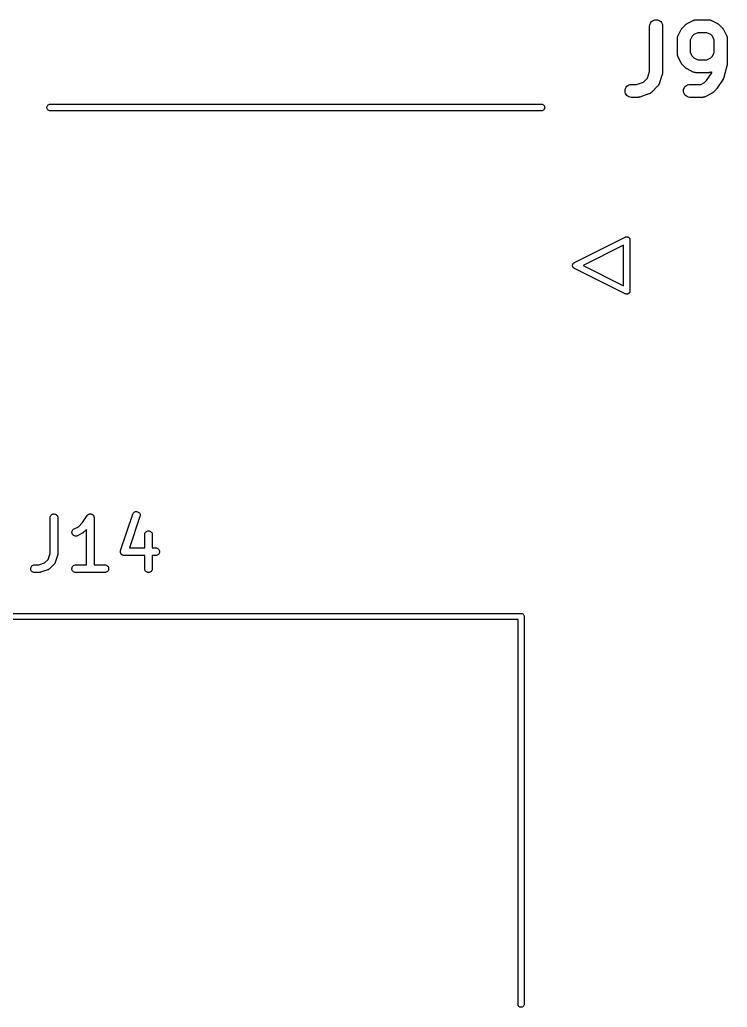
# Model space of a CAD drawing. Extents: x 52.4 to 149.4, y -66.8 to -27.6.
# Drawn here: x 60.08 to 73.97, y -47.56 to -28.18 of the extents above; entities that cross this region are included whole.
import ezdxf

# ---------------------------------------------------------------- set-up
doc = ezdxf.new("R2010")
doc.units = 0
doc.layers.add('BLACK', color=7, linetype='CONTINUOUS')

msp = doc.modelspace()

# ---------------------------------------------------------------- linework, layer by layer
at = {"layer": 'BLACK', "linetype": 'CONTINUOUS'}
for p, q in [((72.4497, -28.3027), (72.4524, -28.2781)), ((72.4524, -28.2781), (72.4599, -28.2545)), ((72.4599, -28.2545), (72.4719, -28.2328)), ((72.4719, -28.2328), (72.4878, -28.2138)), ((72.4878, -28.2138), (72.5071, -28.1983)), ((72.5071, -28.1983), (72.5291, -28.1868)), ((72.5291, -28.1868), (72.5529, -28.1798)), ((72.5529, -28.1798), (72.5776, -28.1775)), ((72.5776, -28.1775), (72.6022, -28.1801)), ((72.6022, -28.1801), (72.6259, -28.1874)), ((72.6259, -28.1874), (72.6477, -28.1992)), ((72.6477, -28.1992), (72.6668, -28.215)), ((72.6668, -28.215), (72.6824, -28.2342)), ((72.6824, -28.2342), (72.6941, -28.2561)), ((72.6941, -28.2561), (72.7012, -28.2799)), ((72.7012, -28.2799), (72.7037, -28.3045)), ((73.0916, -28.3357), (73.1521, -28.2752)), ((73.1521, -28.2752), (73.1534, -28.274)), ((73.1534, -28.274), (73.1589, -28.2695)), ((73.1589, -28.2695), (73.1641, -28.2646)), ((73.1641, -28.2646), (73.1686, -28.2618)), ((73.1686, -28.2618), (73.1727, -28.2585)), ((73.1727, -28.2585), (73.1791, -28.2552)), ((73.1791, -28.2552), (73.1851, -28.2514)), ((73.1851, -28.2514), (73.3061, -28.1909)), ((73.3061, -28.1909), (73.3077, -28.1901)), ((73.3077, -28.1901), (73.3112, -28.1889)), ((73.3112, -28.1889), (73.3145, -28.1871)), ((73.3145, -28.1871), (73.3228, -28.1846)), ((73.3228, -28.1846), (73.3309, -28.1816)), ((73.3309, -28.1816), (73.3346, -28.181)), ((73.3346, -28.181), (73.3382, -28.1799)), ((73.3382, -28.1799), (73.3468, -28.1791)), ((73.3468, -28.1791), (73.3554, -28.1777)), ((73.3554, -28.1777), (73.3591, -28.1779)), ((73.3591, -28.1779), (73.3629, -28.1775)), ((73.3629, -28.1775), (73.6048, -28.1775)), ((73.6048, -28.1775), (73.6065, -28.1775)), ((73.6065, -28.1775), (73.6103, -28.178)), ((73.6103, -28.178), (73.614, -28.1779)), ((73.614, -28.1779), (73.6225, -28.1793)), ((73.6225, -28.1793), (73.6312, -28.1803)), ((73.6312, -28.1803), (73.6347, -28.1814)), ((73.6347, -28.1814), (73.6384, -28.1821)), ((73.6384, -28.1821), (73.6465, -28.1852)), ((73.6465, -28.1852), (73.6548, -28.1878)), ((73.6548, -28.1878), (73.6581, -28.1896)), ((73.6581, -28.1896), (73.6616, -28.1909)), ((73.6616, -28.1909), (73.7825, -28.2514)), ((73.7825, -28.2514), (73.7841, -28.2522)), ((73.7841, -28.2522), (73.7901, -28.2561)), ((73.7901, -28.2561), (73.7964, -28.2595)), ((73.7964, -28.2595), (73.8004, -28.2628)), ((73.8004, -28.2628), (73.8049, -28.2657)), ((73.8049, -28.2657), (73.81, -28.2707)), ((73.81, -28.2707), (73.8155, -28.2752)), ((73.8155, -28.2752), (73.876, -28.3357)), ((72.4497, -28.3045), (72.4497, -28.3027)), ((72.4497, -29.1911), (72.4497, -28.3045)), ((72.7037, -28.3045), (72.7037, -29.2117)), ((73.006, -28.4931), (73.0074, -28.4896)), ((73.0074, -28.4896), (73.0678, -28.3687)), ((73.0678, -28.3687), (73.0686, -28.3671)), ((73.0686, -28.3671), (73.0725, -28.3611)), ((73.0725, -28.3611), (73.0759, -28.3548)), ((73.0759, -28.3548), (73.0792, -28.3507)), ((73.0792, -28.3507), (73.0821, -28.3463)), ((73.0821, -28.3463), (73.0871, -28.3412)), ((73.0871, -28.3412), (73.0916, -28.3357)), ((73.3171, -28.4694), (73.2858, -28.5007)), ((73.3928, -28.4315), (73.3171, -28.4694)), ((73.5748, -28.4315), (73.3928, -28.4315)), ((73.6505, -28.4694), (73.5748, -28.4315)), ((73.6818, -28.5007), (73.6505, -28.4694)), ((73.876, -28.3357), (73.8772, -28.3369)), ((73.8772, -28.3369), (73.8817, -28.3425)), ((73.8817, -28.3425), (73.8866, -28.3477)), ((73.8866, -28.3477), (73.8894, -28.3522)), ((73.8894, -28.3522), (73.8927, -28.3563)), ((73.8927, -28.3563), (73.896, -28.3626)), ((73.896, -28.3626), (73.8998, -28.3687)), ((73.8998, -28.3687), (73.9603, -28.4896)), ((73.9603, -28.4896), (73.961, -28.4912)), ((73.961, -28.4912), (73.9623, -28.4947)), ((72.994, -28.5447), (72.9944, -28.5409)), ((72.994, -28.5464), (72.994, -28.5447)), ((72.994, -28.8488), (72.994, -28.5464)), ((72.9943, -28.5372), (72.9958, -28.5287)), ((72.9944, -28.5409), (72.9943, -28.5372)), ((72.9958, -28.5287), (72.9967, -28.52)), ((72.9967, -28.52), (72.9979, -28.5165)), ((72.9979, -28.5165), (72.9985, -28.5128)), ((72.9985, -28.5128), (73.0016, -28.5047)), ((73.0016, -28.5047), (73.0042, -28.4964)), ((73.0042, -28.4964), (73.006, -28.4931)), ((73.2858, -28.5007), (73.248, -28.5764)), ((73.248, -28.5764), (73.248, -28.8188)), ((73.7197, -28.5764), (73.6818, -28.5007)), ((73.7197, -28.8188), (73.7197, -28.5764)), ((73.9623, -28.4947), (73.9641, -28.498)), ((73.9641, -28.498), (73.9666, -28.5063)), ((73.9666, -28.5063), (73.9696, -28.5145)), ((73.9696, -28.5145), (73.9702, -28.5182)), ((73.9702, -28.5182), (73.9712, -28.5218)), ((73.9712, -28.5218), (73.9721, -28.5304)), ((73.9721, -28.5304), (73.9734, -28.539)), ((73.9734, -28.539), (73.9733, -28.5427)), ((73.9733, -28.5427), (73.9737, -28.5464)), ((73.9737, -28.5464), (73.9737, -29.0302)), ((72.9943, -28.8525), (72.994, -28.8488)), ((72.9942, -28.8563), (72.9943, -28.8525)), ((72.9955, -28.8648), (72.9942, -28.8563)), ((72.9964, -28.8735), (72.9955, -28.8648)), ((72.9975, -28.8771), (72.9964, -28.8735)), ((72.998, -28.8807), (72.9975, -28.8771)), ((73.248, -28.8188), (73.2858, -28.8945)), ((73.6818, -28.8945), (73.7197, -28.8188)), ((73.001, -28.8889), (72.998, -28.8807)), ((73.0035, -28.8972), (73.001, -28.8889)), ((73.0053, -28.9005), (73.0035, -28.8972)), ((73.0066, -28.904), (73.0053, -28.9005)), ((73.0074, -28.9056), (73.0066, -28.904)), ((73.0678, -29.0266), (73.0074, -28.9056)), ((73.0716, -29.0326), (73.0678, -29.0266)), ((73.0749, -29.0389), (73.0716, -29.0326)), ((73.0782, -29.0431), (73.0749, -29.0389)), ((73.081, -29.0475), (73.0782, -29.0431)), ((73.0859, -29.0527), (73.081, -29.0475)), ((73.0904, -29.0583), (73.0859, -29.0527)), ((73.0916, -29.0596), (73.0904, -29.0583)), ((73.1521, -29.12), (73.0916, -29.0596)), ((73.2858, -28.8945), (73.3171, -28.9259)), ((73.3171, -28.9259), (73.3928, -28.9637)), ((73.3928, -28.9637), (73.5748, -28.9637)), ((73.5748, -28.9637), (73.6505, -28.9259)), ((73.6505, -28.9259), (73.6818, -28.8945)), ((73.9699, -29.061), (73.9094, -29.3029)), ((73.9702, -29.0588), (73.9699, -29.061)), ((73.9709, -29.0566), (73.9702, -29.0588)), ((73.972, -29.0465), (73.9709, -29.0566)), ((73.9735, -29.0365), (73.972, -29.0465)), ((73.9737, -29.032), (73.9734, -29.0343)), ((73.9734, -29.0343), (73.9735, -29.0365)), ((73.9737, -29.0302), (73.9737, -29.032)), ((72.4052, -29.3245), (72.4497, -29.1911)), ((72.6971, -29.2518), (72.6367, -29.4333)), ((72.6987, -29.2449), (72.6971, -29.2518)), ((72.7009, -29.2381), (72.6987, -29.2449)), ((72.7015, -29.2328), (72.7009, -29.2381)), ((72.7027, -29.2277), (72.7015, -29.2328)), ((72.7029, -29.2205), (72.7027, -29.2277)), ((72.7037, -29.2134), (72.7029, -29.2205)), ((72.7037, -29.2117), (72.7037, -29.2134)), ((73.1576, -29.1246), (73.1521, -29.12)), ((73.1627, -29.1295), (73.1576, -29.1246)), ((73.1672, -29.1324), (73.1627, -29.1295)), ((73.1713, -29.1358), (73.1672, -29.1324)), ((73.1775, -29.1391), (73.1713, -29.1358)), ((73.1835, -29.143), (73.1775, -29.1391)), ((73.1851, -29.1438), (73.1835, -29.143)), ((73.3061, -29.2043), (73.1851, -29.1438)), ((73.3095, -29.2056), (73.3061, -29.2043)), ((73.3128, -29.2074), (73.3095, -29.2056)), ((73.3211, -29.2101), (73.3128, -29.2074)), ((73.3292, -29.2132), (73.3211, -29.2101)), ((73.3329, -29.2138), (73.3292, -29.2132)), ((73.3365, -29.2149), (73.3329, -29.2138)), ((73.3451, -29.2159), (73.3365, -29.2149)), ((73.3536, -29.2174), (73.3451, -29.2159)), ((73.3574, -29.2173), (73.3536, -29.2174)), ((73.3611, -29.2177), (73.3574, -29.2173)), ((73.3629, -29.2177), (73.3611, -29.2177)), ((73.6048, -29.2177), (73.3629, -29.2177)), ((73.5665, -29.3727), (73.6683, -29.22)), ((73.6085, -29.2173), (73.6048, -29.2177)), ((73.6122, -29.2175), (73.6085, -29.2173)), ((73.6208, -29.2161), (73.6122, -29.2175)), ((73.6294, -29.2153), (73.6208, -29.2161)), ((73.633, -29.2142), (73.6294, -29.2153)), ((73.6367, -29.2136), (73.633, -29.2142)), ((73.6449, -29.2106), (73.6367, -29.2136)), ((73.6532, -29.2081), (73.6449, -29.2106)), ((73.6564, -29.2064), (73.6532, -29.2081)), ((73.66, -29.2051), (73.6564, -29.2064)), ((73.6616, -29.2043), (73.66, -29.2051)), ((73.6738, -29.1982), (73.6616, -29.2043)), ((73.6683, -29.22), (73.6738, -29.1982)), ((72.0226, -29.4687), (72.0445, -29.4571)), ((72.0445, -29.4571), (72.0682, -29.4499)), ((72.0682, -29.4499), (72.0929, -29.4475)), ((72.0929, -29.4475), (72.1932, -29.4475)), ((72.1932, -29.4475), (72.3266, -29.403)), ((72.3266, -29.403), (72.4052, -29.3245)), ((72.6235, -29.4605), (72.6217, -29.4637)), ((72.6257, -29.4574), (72.6235, -29.4605)), ((72.6293, -29.4495), (72.6257, -29.4574)), ((72.6334, -29.4419), (72.6293, -29.4495)), ((72.6345, -29.4383), (72.6334, -29.4419)), ((72.6361, -29.4349), (72.6345, -29.4383)), ((72.6367, -29.4333), (72.6361, -29.4349)), ((73.1716, -29.4687), (73.1935, -29.4571)), ((73.1935, -29.4571), (73.2172, -29.4499)), ((73.2172, -29.4499), (73.2419, -29.4475)), ((73.2419, -29.4475), (73.4538, -29.4475)), ((73.4538, -29.4475), (73.5295, -29.4097)), ((73.5295, -29.4097), (73.5665, -29.3727)), ((73.8919, -29.3426), (73.7709, -29.524)), ((73.8958, -29.3351), (73.8919, -29.3426)), ((73.9003, -29.3279), (73.8958, -29.3351)), ((73.9017, -29.3242), (73.9003, -29.3279)), ((73.9035, -29.3207), (73.9017, -29.3242)), ((73.906, -29.3126), (73.9035, -29.3207)), ((73.909, -29.3047), (73.906, -29.3126)), ((73.9094, -29.3029), (73.909, -29.3047)), ((71.9659, -29.5736), (71.9685, -29.549)), ((71.9681, -29.5983), (71.9659, -29.5736)), ((71.9751, -29.6221), (71.9681, -29.5983)), ((71.9685, -29.549), (71.9758, -29.5253)), ((71.9866, -29.6441), (71.9751, -29.6221)), ((71.9758, -29.5253), (71.9876, -29.5035)), ((72.0021, -29.6634), (71.9866, -29.6441)), ((71.9876, -29.5035), (72.0034, -29.4844)), ((72.0034, -29.4844), (72.0226, -29.4687)), ((72.4354, -29.6345), (72.254, -29.695)), ((72.4388, -29.633), (72.4354, -29.6345)), ((72.4424, -29.632), (72.4388, -29.633)), ((72.4501, -29.628), (72.4424, -29.632)), ((72.458, -29.6244), (72.4501, -29.628)), ((72.4611, -29.6223), (72.458, -29.6244)), ((72.4644, -29.6206), (72.4611, -29.6223)), ((72.4712, -29.6151), (72.4644, -29.6206)), ((72.4783, -29.6101), (72.4712, -29.6151)), ((72.4809, -29.6074), (72.4783, -29.6101)), ((72.4838, -29.6051), (72.4809, -29.6074)), ((72.485, -29.6038), (72.4838, -29.6051)), ((72.606, -29.4829), (72.485, -29.6038)), ((72.6084, -29.48), (72.606, -29.4829)), ((72.6111, -29.4775), (72.6084, -29.48)), ((72.6162, -29.4704), (72.6111, -29.4775)), ((72.6217, -29.4637), (72.6162, -29.4704)), ((73.1149, -29.5736), (73.1175, -29.549)), ((73.1172, -29.5983), (73.1149, -29.5736)), ((73.1242, -29.6221), (73.1172, -29.5983)), ((73.1175, -29.549), (73.1248, -29.5253)), ((73.1356, -29.6441), (73.1242, -29.6221)), ((73.1248, -29.5253), (73.1366, -29.5035)), ((73.1512, -29.6634), (73.1356, -29.6441)), ((73.1366, -29.5035), (73.1524, -29.4844)), ((73.1524, -29.4844), (73.1716, -29.4687)), ((73.6616, -29.6276), (73.5406, -29.6881)), ((73.6676, -29.6238), (73.6616, -29.6276)), ((73.6739, -29.6206), (73.6676, -29.6238)), ((73.6781, -29.6173), (73.6739, -29.6206)), ((73.6825, -29.6144), (73.6781, -29.6173)), ((73.6877, -29.6096), (73.6825, -29.6144)), ((73.6933, -29.6051), (73.6877, -29.6096)), ((73.6946, -29.6038), (73.6933, -29.6051)), ((73.755, -29.5434), (73.6946, -29.6038)), ((73.7624, -29.5344), (73.755, -29.5434)), ((73.7699, -29.5255), (73.7624, -29.5344)), ((73.7708, -29.5242), (73.7699, -29.5255)), ((73.7709, -29.524), (73.7708, -29.5242)), ((73.7708, -29.5242), (73.7708, -29.5242)), ((73.7708, -29.5242), (73.7708, -29.5242)), ((60.6299, -29.8549), (60.6396, -29.8469)), ((60.6396, -29.8469), (60.6506, -29.841)), ((60.6506, -29.841), (60.6626, -29.8374)), ((60.6626, -29.8374), (60.6719, -29.8365)), ((60.6719, -29.8365), (70.3281, -29.8365)), ((70.3281, -29.8365), (70.3374, -29.8374)), ((70.3374, -29.8374), (70.3494, -29.841)), ((70.3494, -29.841), (70.3604, -29.8469)), ((70.3604, -29.8469), (70.3701, -29.8549)), ((72.0211, -29.6793), (72.0021, -29.6634)), ((72.0428, -29.6913), (72.0211, -29.6793)), ((72.0665, -29.6987), (72.0428, -29.6913)), ((72.0911, -29.7015), (72.0665, -29.6987)), ((72.0929, -29.7015), (72.0911, -29.7015)), ((72.2138, -29.7015), (72.0929, -29.7015)), ((72.2209, -29.7008), (72.2138, -29.7015)), ((72.228, -29.7007), (72.2209, -29.7008)), ((72.2332, -29.6996), (72.228, -29.7007)), ((72.2385, -29.6991), (72.2332, -29.6996)), ((72.2453, -29.697), (72.2385, -29.6991)), ((72.2523, -29.6956), (72.2453, -29.697)), ((72.254, -29.695), (72.2523, -29.6956)), ((73.1702, -29.6793), (73.1512, -29.6634)), ((73.1919, -29.6913), (73.1702, -29.6793)), ((73.2155, -29.6987), (73.1919, -29.6913)), ((73.2401, -29.7015), (73.2155, -29.6987)), ((73.2419, -29.7015), (73.2401, -29.7015)), ((73.4838, -29.7015), (73.2419, -29.7015)), ((73.4875, -29.7012), (73.4838, -29.7015)), ((73.4913, -29.7013), (73.4875, -29.7012)), ((73.4998, -29.7), (73.4913, -29.7013)), ((73.5085, -29.6991), (73.4998, -29.7)), ((73.5121, -29.698), (73.5085, -29.6991)), ((73.5157, -29.6974), (73.5121, -29.698)), ((73.5239, -29.6944), (73.5157, -29.6974)), ((73.5322, -29.6919), (73.5239, -29.6944)), ((73.5355, -29.6902), (73.5322, -29.6919)), ((73.539, -29.6889), (73.5355, -29.6902)), ((73.5406, -29.6881), (73.539, -29.6889)), ((60.6112, -29.9), (60.6124, -29.8876)), ((60.6124, -29.9124), (60.6112, -29.9)), ((60.6124, -29.8876), (60.616, -29.8756)), ((60.616, -29.9244), (60.6124, -29.9124)), ((60.616, -29.8756), (60.6219, -29.8646)), ((60.6219, -29.9354), (60.616, -29.9244)), ((60.6219, -29.8646), (60.6299, -29.8549)), ((60.6299, -29.9451), (60.6219, -29.9354)), ((60.6396, -29.9531), (60.6299, -29.9451)), ((60.6506, -29.9589), (60.6396, -29.9531)), ((60.6626, -29.9626), (60.6506, -29.9589)), ((60.6719, -29.9635), (60.6626, -29.9626)), ((70.3281, -29.9635), (60.6719, -29.9635)), ((70.3374, -29.9626), (70.3281, -29.9635)), ((70.3494, -29.9589), (70.3374, -29.9626)), ((70.3604, -29.9531), (70.3494, -29.9589)), ((70.3701, -29.9451), (70.3604, -29.9531)), ((70.3701, -29.8549), (70.3781, -29.8646)), ((70.3781, -29.9354), (70.3701, -29.9451)), ((70.3781, -29.8646), (70.3839, -29.8756)), ((70.3839, -29.9244), (70.3781, -29.9354)), ((70.3839, -29.8756), (70.3876, -29.8876)), ((70.3876, -29.9124), (70.3839, -29.9244)), ((70.3876, -29.8876), (70.3888, -29.9)), ((70.3888, -29.9), (70.3876, -29.9124)), ((70.9728, -32.9426), (71.9708, -32.4436)), ((71.9708, -32.4436), (71.9756, -32.441)), ((71.9756, -32.441), (71.9794, -32.4399)), ((71.9794, -32.4399), (71.9831, -32.4385)), ((71.9831, -32.4385), (71.9854, -32.4381)), ((71.9854, -32.4381), (71.9876, -32.4374)), ((71.9876, -32.4374), (71.9915, -32.437)), ((71.9915, -32.437), (71.9955, -32.4364)), ((71.9955, -32.4364), (71.9977, -32.4364)), ((71.9977, -32.4364), (72, -32.4362)), ((72, -32.4362), (72.004, -32.4366)), ((72.004, -32.4366), (72.008, -32.4367)), ((72.008, -32.4367), (72.0102, -32.4372)), ((72.0102, -32.4372), (72.0124, -32.4374)), ((72.0124, -32.4374), (72.0163, -32.4386)), ((72.0163, -32.4386), (72.0202, -32.4395)), ((72.0202, -32.4395), (72.0222, -32.4404)), ((72.0222, -32.4404), (72.0244, -32.441)), ((72.0244, -32.441), (72.0279, -32.4429)), ((72.0279, -32.4429), (72.0316, -32.4446)), ((72.0316, -32.4446), (72.0334, -32.4459)), ((72.0334, -32.4459), (72.0354, -32.4469)), ((72.0354, -32.4469), (72.0385, -32.4495)), ((72.0385, -32.4495), (72.0418, -32.4518)), ((72.0418, -32.4518), (72.0434, -32.4534)), ((72.0434, -32.4534), (72.0451, -32.4549)), ((72.0451, -32.4549), (72.0477, -32.458)), ((72.0477, -32.458), (72.0504, -32.4609)), ((72.0504, -32.4609), (72.0516, -32.4628)), ((72.0516, -32.4628), (72.0531, -32.4646)), ((72.0531, -32.4646), (72.0549, -32.4681)), ((72.0549, -32.4681), (72.0571, -32.4715)), ((72.0571, -32.4715), (72.0579, -32.4736)), ((72.0579, -32.4736), (72.0589, -32.4756)), ((72.0589, -32.4756), (72.0601, -32.4794)), ((72.0601, -32.4794), (72.0615, -32.4831)), ((72.0615, -32.4831), (72.0619, -32.4854)), ((72.0619, -32.4854), (72.0626, -32.4876)), ((72.0626, -32.4876), (72.063, -32.4915)), ((72.063, -32.4915), (72.0636, -32.4955)), ((72.0636, -32.4955), (72.0635, -32.5008)), ((72.0635, -32.5008), (72.0635, -33.4992)), ((71.9365, -32.6027), (71.142, -33)), ((71.9365, -33.3973), (71.9365, -32.6027)), ((70.9596, -32.9508), (70.9609, -32.9496)), ((70.9609, -32.9496), (70.9647, -32.9472)), ((70.9647, -32.9472), (70.9684, -32.9446)), ((70.9684, -32.9446), (70.9728, -32.9426)), ((70.9364, -32.9955), (70.9366, -32.9938)), ((70.9365, -33), (70.9364, -32.9955)), ((70.9364, -33.0045), (70.9365, -33)), ((70.9366, -33.0062), (70.9364, -33.0045)), ((70.9366, -32.9938), (70.9367, -32.992)), ((70.9367, -33.008), (70.9366, -33.0062)), ((70.9367, -32.992), (70.9377, -32.9876)), ((70.9377, -33.0124), (70.9367, -33.008)), ((70.9377, -32.9876), (70.9385, -32.9831)), ((70.9385, -33.0169), (70.9377, -33.0124)), ((70.9385, -32.9831), (70.9391, -32.9815)), ((70.9391, -33.0185), (70.9385, -33.0169)), ((70.9391, -32.9815), (70.9395, -32.9798)), ((70.9395, -33.0202), (70.9391, -33.0185)), ((70.9395, -32.9798), (70.9413, -32.9757)), ((70.9413, -33.0243), (70.9395, -33.0202)), ((70.9413, -32.9757), (70.9429, -32.9715)), ((70.9429, -33.0285), (70.9413, -33.0243)), ((70.9429, -32.9715), (70.9439, -32.97)), ((70.9439, -33.03), (70.9429, -33.0285)), ((70.9439, -32.97), (70.9446, -32.9684)), ((70.9446, -33.0316), (70.9439, -33.03)), ((70.9446, -32.9684), (70.9472, -32.9647)), ((70.9472, -33.0353), (70.9446, -33.0316)), ((70.9472, -32.9647), (70.9496, -32.9609)), ((70.9496, -33.0391), (70.9472, -33.0353)), ((70.9496, -32.9609), (70.9508, -32.9596)), ((70.9508, -33.0404), (70.9496, -33.0391)), ((70.9508, -32.9596), (70.9518, -32.9582)), ((70.9518, -33.0418), (70.9508, -33.0404)), ((70.9518, -32.9582), (70.9551, -32.9551)), ((70.9551, -33.0449), (70.9518, -33.0418)), ((70.9551, -32.9551), (70.9582, -32.9518)), ((70.9582, -33.0482), (70.9551, -33.0449)), ((70.9582, -32.9518), (70.9596, -32.9508)), ((70.9596, -33.0492), (70.9582, -33.0482)), ((70.9609, -33.0504), (70.9596, -33.0492)), ((70.9647, -33.0528), (70.9609, -33.0504)), ((70.9684, -33.0554), (70.9647, -33.0528)), ((70.9728, -33.0574), (70.9684, -33.0554)), ((71.9709, -33.5564), (70.9728, -33.0574)), ((71.142, -33), (71.9365, -33.3973)), ((72.0549, -33.5319), (72.0531, -33.5354)), ((72.0571, -33.5285), (72.0549, -33.5319)), ((72.0579, -33.5264), (72.0571, -33.5285)), ((72.0589, -33.5244), (72.0579, -33.5264)), ((72.0601, -33.5206), (72.0589, -33.5244)), ((72.0615, -33.5169), (72.0601, -33.5206)), ((72.0619, -33.5146), (72.0615, -33.5169)), ((72.0626, -33.5124), (72.0619, -33.5146)), ((72.063, -33.5085), (72.0626, -33.5124)), ((72.0636, -33.5045), (72.063, -33.5085)), ((72.0635, -33.4992), (72.0636, -33.5045)), ((71.9756, -33.5589), (71.9709, -33.5564)), ((71.9794, -33.5601), (71.9756, -33.5589)), ((71.9831, -33.5615), (71.9794, -33.5601)), ((71.9854, -33.5619), (71.9831, -33.5615)), ((71.9876, -33.5626), (71.9854, -33.5619)), ((71.9915, -33.563), (71.9876, -33.5626)), ((71.9955, -33.5636), (71.9915, -33.563)), ((71.9977, -33.5636), (71.9955, -33.5636)), ((72, -33.5638), (71.9977, -33.5636)), ((72.004, -33.5634), (72, -33.5638)), ((72.008, -33.5633), (72.004, -33.5634)), ((72.0102, -33.5628), (72.008, -33.5633)), ((72.0124, -33.5626), (72.0102, -33.5628)), ((72.0163, -33.5614), (72.0124, -33.5626)), ((72.0202, -33.5605), (72.0163, -33.5614)), ((72.0222, -33.5596), (72.0202, -33.5605)), ((72.0244, -33.5589), (72.0222, -33.5596)), ((72.028, -33.5571), (72.0244, -33.5589)), ((72.0316, -33.5554), (72.028, -33.5571)), ((72.0334, -33.5541), (72.0316, -33.5554)), ((72.0354, -33.5531), (72.0334, -33.5541)), ((72.0385, -33.5505), (72.0354, -33.5531)), ((72.0418, -33.5482), (72.0385, -33.5505)), ((72.0434, -33.5466), (72.0418, -33.5482)), ((72.0451, -33.5451), (72.0434, -33.5466)), ((72.0477, -33.542), (72.0451, -33.5451)), ((72.0504, -33.5391), (72.0477, -33.542)), ((72.0516, -33.5372), (72.0504, -33.5391)), ((72.0531, -33.5354), (72.0516, -33.5372)), ((60.6755, -37.9513), (60.6771, -37.9368)), ((60.6755, -37.9524), (60.6755, -37.9513)), ((60.6755, -38.6545), (60.6755, -37.9524)), ((60.6771, -37.9368), (60.6815, -37.9228)), ((60.6815, -37.9228), (60.6886, -37.91)), ((60.6886, -37.91), (60.698, -37.8988)), ((60.698, -37.8988), (60.7094, -37.8896)), ((60.7094, -37.8896), (60.7224, -37.8828)), ((60.7224, -37.8828), (60.7364, -37.8787)), ((60.7364, -37.8787), (60.751, -37.8774)), ((60.751, -37.8774), (60.7656, -37.8789)), ((60.7656, -37.8789), (60.7795, -37.8832)), ((60.7795, -37.8832), (60.7924, -37.8902)), ((60.7924, -37.8902), (60.8037, -37.8995)), ((60.8037, -37.8995), (60.8129, -37.9109)), ((60.8129, -37.9109), (60.8198, -37.9238)), ((60.8198, -37.9238), (60.824, -37.9378)), ((60.824, -37.9378), (60.8255, -37.9524)), ((60.8255, -37.9524), (60.8255, -38.6667)), ((61.3112, -38.0475), (61.4024, -37.9108)), ((61.4024, -37.9108), (61.4029, -37.91)), ((61.4029, -37.9099), (61.4077, -37.9043)), ((61.4029, -37.91), (61.4029, -37.9099)), ((61.4029, -37.91), (61.4029, -37.91)), ((61.4029, -37.91), (61.4029, -37.91)), ((61.4077, -37.9043), (61.4123, -37.8988)), ((61.4123, -37.8988), (61.4124, -37.8987)), ((61.4123, -37.8988), (61.4123, -37.8988)), ((61.4124, -37.8987), (61.4182, -37.894)), ((61.4182, -37.894), (61.4237, -37.8896)), ((61.4237, -37.8896), (61.4237, -37.8896)), ((61.4237, -37.8896), (61.4238, -37.8896)), ((61.4238, -37.8896), (61.4306, -37.886)), ((61.4306, -37.886), (61.4367, -37.8828)), ((61.4367, -37.8828), (61.4367, -37.8828)), ((61.4367, -37.8828), (61.4368, -37.8828)), ((61.4368, -37.8828), (61.444, -37.8807)), ((61.444, -37.8807), (61.4507, -37.8787)), ((61.4507, -37.8787), (61.4508, -37.8787)), ((61.4508, -37.8787), (61.458, -37.878)), ((61.4508, -37.8787), (61.4508, -37.8787)), ((61.458, -37.878), (61.4653, -37.8774)), ((61.4653, -37.8774), (61.4654, -37.8774)), ((61.4653, -37.8774), (61.4653, -37.8774)), ((61.4654, -37.8774), (61.4729, -37.8782)), ((61.4729, -37.8782), (61.4798, -37.8789)), ((61.4798, -37.8789), (61.4799, -37.8789)), ((61.4799, -37.8789), (61.48, -37.8789)), ((61.48, -37.8789), (61.4873, -37.8812)), ((61.4873, -37.8812), (61.4938, -37.8832)), ((61.4938, -37.8832), (61.4939, -37.8833)), ((61.4939, -37.8833), (61.4939, -37.8833)), ((61.4939, -37.8833), (61.5005, -37.8868)), ((61.5005, -37.8868), (61.5067, -37.8902)), ((61.5067, -37.8902), (61.5067, -37.8902)), ((61.5067, -37.8902), (61.5068, -37.8903)), ((61.5068, -37.8903), (61.5124, -37.8949)), ((61.5124, -37.8949), (61.518, -37.8995)), ((61.518, -37.8995), (61.518, -37.8996)), ((61.518, -37.8996), (61.5181, -37.8996)), ((61.5181, -37.8996), (61.5229, -37.9056)), ((61.5229, -37.9056), (61.5272, -37.9109)), ((61.5272, -37.9109), (61.5273, -37.9109)), ((61.5273, -37.9109), (61.5273, -37.911)), ((61.5273, -37.911), (61.531, -37.9179)), ((61.531, -37.9179), (61.5341, -37.9238)), ((61.5341, -37.9238), (61.5341, -37.9239)), ((61.5341, -37.9239), (61.5341, -37.9239)), ((61.5341, -37.9239), (61.5363, -37.9311)), ((61.5363, -37.9311), (61.5383, -37.9378)), ((61.5383, -37.9378), (61.5383, -37.9379)), ((61.5383, -37.9379), (61.5384, -37.9379)), ((61.5384, -37.9379), (61.5391, -37.9453)), ((61.5391, -37.9453), (61.5398, -37.9524)), ((61.5398, -37.9524), (61.5398, -38.8774)), ((62.0603, -38.5953), (62.2984, -37.881)), ((62.4407, -37.9285), (62.2355, -38.544)), ((62.2984, -37.881), (62.2987, -37.8801)), ((62.2987, -37.8801), (62.3049, -37.8668)), ((62.3049, -37.8668), (62.3135, -37.8549)), ((62.3135, -37.8549), (62.3242, -37.845)), ((62.3242, -37.845), (62.3367, -37.8373)), ((62.3367, -37.8373), (62.3504, -37.8322)), ((62.3504, -37.8322), (62.3649, -37.8299)), ((62.3649, -37.8299), (62.3795, -37.8304)), ((62.3795, -37.8304), (62.3937, -37.8338)), ((62.3937, -37.8338), (62.4071, -37.8398)), ((62.4071, -37.8398), (62.419, -37.8484)), ((62.419, -37.8484), (62.429, -37.859)), ((62.429, -37.859), (62.4367, -37.8715)), ((62.4367, -37.8715), (62.4419, -37.8851)), ((62.4439, -37.9142), (62.4407, -37.9285)), ((62.4419, -37.8851), (62.4443, -37.8996)), ((62.4443, -37.8996), (62.4439, -37.9142)), ((61.1225, -38.1889), (61.1331, -38.1788)), ((61.1331, -38.1788), (61.1455, -38.171)), ((61.1455, -38.171), (61.2299, -38.1288)), ((61.2299, -38.1288), (61.3112, -38.0475)), ((61.3898, -38.1811), (61.3273, -38.2435)), ((61.3898, -38.8774), (61.3898, -38.1811)), ((61.1042, -38.243), (61.1047, -38.2284)), ((61.1066, -38.2575), (61.1042, -38.243)), ((61.1047, -38.2284), (61.108, -38.2141)), ((61.1117, -38.2712), (61.1066, -38.2575)), ((61.108, -38.2141), (61.114, -38.2008)), ((61.1194, -38.2836), (61.1117, -38.2712)), ((61.114, -38.2008), (61.1225, -38.1889)), ((61.1294, -38.2943), (61.1194, -38.2836)), ((61.1413, -38.3029), (61.1294, -38.2943)), ((61.1546, -38.309), (61.1413, -38.3029)), ((61.1688, -38.3124), (61.1546, -38.309)), ((61.1834, -38.313), (61.1688, -38.3124)), ((61.1979, -38.3107), (61.1834, -38.313)), ((61.2116, -38.3056), (61.1979, -38.3107)), ((61.2126, -38.3052), (61.2116, -38.3056)), ((61.3078, -38.2576), (61.2126, -38.3052)), ((61.3114, -38.2553), (61.3078, -38.2576)), ((61.3151, -38.2534), (61.3114, -38.2553)), ((61.3176, -38.2514), (61.3151, -38.2534)), ((61.3202, -38.2498), (61.3176, -38.2514)), ((61.3233, -38.2469), (61.3202, -38.2498)), ((61.3266, -38.2442), (61.3233, -38.2469)), ((61.3273, -38.2435), (61.3266, -38.2442)), ((62.5326, -38.2847), (62.5343, -38.2701)), ((62.5326, -38.2857), (62.5326, -38.2847)), ((62.5326, -38.544), (62.5326, -38.2857)), ((62.5343, -38.2701), (62.5387, -38.2562)), ((62.5387, -38.2562), (62.5457, -38.2433)), ((62.5457, -38.2433), (62.5551, -38.2321)), ((62.5551, -38.2321), (62.5666, -38.223)), ((62.5666, -38.223), (62.5795, -38.2162)), ((62.5795, -38.2162), (62.5936, -38.212)), ((62.5936, -38.212), (62.6081, -38.2107)), ((62.6081, -38.2107), (62.6227, -38.2122)), ((62.6227, -38.2122), (62.6367, -38.2166)), ((62.6367, -38.2166), (62.6496, -38.2235)), ((62.6496, -38.2235), (62.6608, -38.2329)), ((62.6608, -38.2329), (62.6701, -38.2442)), ((62.6701, -38.2442), (62.677, -38.2571)), ((62.677, -38.2571), (62.6812, -38.2711)), ((62.6812, -38.2711), (62.6826, -38.2857)), ((62.6826, -38.2857), (62.6826, -38.544)), ((62.2355, -38.544), (62.5326, -38.544)), ((62.6826, -38.544), (62.7505, -38.544)), ((62.7505, -38.544), (62.7515, -38.5441)), ((62.7515, -38.5441), (62.7661, -38.5457)), ((62.7661, -38.5457), (62.78, -38.5501)), ((62.78, -38.5501), (62.7928, -38.5572)), ((62.7928, -38.5572), (62.8041, -38.5666)), ((62.8041, -38.5666), (62.8132, -38.578)), ((60.6373, -38.769), (60.6755, -38.6545)), ((60.8216, -38.6904), (60.774, -38.8332)), ((60.8226, -38.6863), (60.8216, -38.6904)), ((60.8238, -38.6823), (60.8226, -38.6863)), ((60.8242, -38.6792), (60.8238, -38.6823)), ((60.8249, -38.6761), (60.8242, -38.6792)), ((60.825, -38.6719), (60.8249, -38.6761)), ((60.8255, -38.6677), (60.825, -38.6719)), ((60.8255, -38.6667), (60.8255, -38.6677)), ((62.0564, -38.6185), (62.0569, -38.6141)), ((62.0567, -38.6214), (62.0564, -38.6185)), ((62.0566, -38.6242), (62.0567, -38.6214)), ((62.0573, -38.6286), (62.0566, -38.6242)), ((62.0569, -38.6141), (62.057, -38.6096)), ((62.057, -38.6096), (62.0577, -38.6068)), ((62.0578, -38.6331), (62.0573, -38.6286)), ((62.0577, -38.6068), (62.058, -38.604)), ((62.0586, -38.6359), (62.0578, -38.6331)), ((62.058, -38.604), (62.0593, -38.5997)), ((62.059, -38.6387), (62.0586, -38.6359)), ((62.0606, -38.6428), (62.059, -38.6387)), ((62.0593, -38.5997), (62.0603, -38.5953)), ((62.0619, -38.6471), (62.0606, -38.6428)), ((62.0632, -38.6497), (62.0619, -38.6471)), ((62.0642, -38.6524), (62.0632, -38.6497)), ((62.0666, -38.6562), (62.0642, -38.6524)), ((62.0687, -38.6601), (62.0666, -38.6562)), ((62.0705, -38.6623), (62.0687, -38.6601)), ((62.072, -38.6648), (62.0705, -38.6623)), ((62.075, -38.668), (62.072, -38.6648)), ((62.0778, -38.6715), (62.075, -38.668)), ((62.08, -38.6734), (62.0778, -38.6715)), ((62.082, -38.6754), (62.08, -38.6734)), ((62.0856, -38.6781), (62.082, -38.6754)), ((62.0891, -38.6809), (62.0856, -38.6781)), ((62.0916, -38.6823), (62.0891, -38.6809)), ((62.0939, -38.684), (62.0916, -38.6823)), ((62.098, -38.6858), (62.0939, -38.684)), ((62.1019, -38.688), (62.098, -38.6858)), ((62.1046, -38.6888), (62.1019, -38.688)), ((62.1072, -38.69), (62.1046, -38.6888)), ((62.1116, -38.6911), (62.1072, -38.69)), ((62.1158, -38.6924), (62.1116, -38.6911)), ((62.1187, -38.6927), (62.1158, -38.6924)), ((62.1215, -38.6934), (62.1187, -38.6927)), ((62.1259, -38.6935), (62.1215, -38.6934)), ((62.1304, -38.694), (62.1259, -38.6935)), ((62.1314, -38.694), (62.1304, -38.694)), ((62.5326, -38.694), (62.1314, -38.694)), ((62.5326, -38.9524), (62.5326, -38.694)), ((62.7505, -38.694), (62.6826, -38.694)), ((62.6826, -38.694), (62.6826, -38.9524)), ((62.765, -38.6926), (62.7505, -38.694)), ((62.7791, -38.6884), (62.765, -38.6926)), ((62.792, -38.6815), (62.7791, -38.6884)), ((62.8033, -38.6723), (62.792, -38.6815)), ((62.8127, -38.661), (62.8033, -38.6723)), ((62.8196, -38.6481), (62.8127, -38.661)), ((62.8132, -38.578), (62.82, -38.591)), ((62.8239, -38.6341), (62.8196, -38.6481)), ((62.82, -38.591), (62.8241, -38.605)), ((62.8255, -38.6196), (62.8239, -38.6341)), ((62.8241, -38.605), (62.8255, -38.6196)), ((60.2945, -38.9519), (60.2961, -38.9373)), ((60.2959, -38.9664), (60.2945, -38.9519)), ((60.2961, -38.9373), (60.3004, -38.9233)), ((60.3004, -38.9233), (60.3073, -38.9104)), ((60.3073, -38.9104), (60.3167, -38.8992)), ((60.3167, -38.8992), (60.328, -38.8899)), ((60.328, -38.8899), (60.3409, -38.883)), ((60.3409, -38.883), (60.355, -38.8788)), ((60.355, -38.8788), (60.3695, -38.8774)), ((60.3695, -38.8774), (60.4526, -38.8774)), ((60.4526, -38.8774), (60.5671, -38.8392)), ((60.5671, -38.8392), (60.6373, -38.769)), ((60.6599, -38.9585), (60.6582, -38.9599)), ((60.6607, -38.9578), (60.6599, -38.9585)), ((60.7559, -38.8626), (60.6607, -38.9578)), ((60.7573, -38.8609), (60.7559, -38.8626)), ((60.7589, -38.8594), (60.7573, -38.8609)), ((60.7619, -38.8552), (60.7589, -38.8594)), ((60.7652, -38.8512), (60.7619, -38.8552)), ((60.7662, -38.8493), (60.7652, -38.8512)), ((60.7675, -38.8475), (60.7662, -38.8493)), ((60.7697, -38.8429), (60.7675, -38.8475)), ((60.7721, -38.8383), (60.7697, -38.8429)), ((60.7727, -38.8362), (60.7721, -38.8383)), ((60.7737, -38.8342), (60.7727, -38.8362)), ((60.774, -38.8332), (60.7737, -38.8342)), ((61.104, -38.9519), (61.1056, -38.9373)), ((61.1054, -38.9664), (61.104, -38.9519)), ((61.1056, -38.9373), (61.1099, -38.9233)), ((61.1099, -38.9233), (61.1169, -38.9104)), ((61.1169, -38.9104), (61.1262, -38.8992)), ((61.1262, -38.8992), (61.1375, -38.8899)), ((61.1375, -38.8899), (61.1505, -38.883)), ((61.1505, -38.883), (61.1645, -38.8788)), ((61.1645, -38.8788), (61.179, -38.8774)), ((61.179, -38.8774), (61.3898, -38.8774)), ((61.5398, -38.8774), (61.7505, -38.8774)), ((61.7505, -38.8774), (61.7515, -38.8774)), ((61.7515, -38.8774), (61.7661, -38.879)), ((61.7661, -38.879), (61.78, -38.8834)), ((61.78, -38.8834), (61.7928, -38.8905)), ((61.7928, -38.8905), (61.8041, -38.8999)), ((61.8041, -38.8999), (61.8132, -38.9113)), ((61.8132, -38.9113), (61.82, -38.9243)), ((61.82, -38.9243), (61.8241, -38.9383)), ((61.8255, -38.9529), (61.8239, -38.9675)), ((61.8241, -38.9383), (61.8255, -38.9529)), ((62.534, -38.9669), (62.5326, -38.9524)), ((62.6826, -38.9534), (62.681, -38.968)), ((62.6826, -38.9524), (62.6826, -38.9534)), ((60.3, -38.9805), (60.2959, -38.9664)), ((60.3068, -38.9934), (60.3, -38.9805)), ((60.3159, -39.0049), (60.3068, -38.9934)), ((60.3271, -39.0143), (60.3159, -39.0049)), ((60.34, -39.0213), (60.3271, -39.0143)), ((60.3539, -39.0257), (60.34, -39.0213)), ((60.3685, -39.0274), (60.3539, -39.0257)), ((60.3695, -39.0274), (60.3685, -39.0274)), ((60.4648, -39.0274), (60.3695, -39.0274)), ((60.469, -39.027), (60.4648, -39.0274)), ((60.4732, -39.0269), (60.469, -39.027)), ((60.4762, -39.0263), (60.4732, -39.0269)), ((60.4793, -39.026), (60.4762, -39.0263)), ((60.4834, -39.0247), (60.4793, -39.026)), ((60.4875, -39.0239), (60.4834, -39.0247)), ((60.4885, -39.0235), (60.4875, -39.0239)), ((60.6313, -38.9759), (60.4885, -39.0235)), ((60.6333, -38.975), (60.6313, -38.9759)), ((60.6355, -38.9744), (60.6333, -38.975)), ((60.64, -38.972), (60.6355, -38.9744)), ((60.6447, -38.97), (60.64, -38.972)), ((60.6465, -38.9687), (60.6447, -38.97)), ((60.6485, -38.9677), (60.6465, -38.9687)), ((60.6525, -38.9645), (60.6485, -38.9677)), ((60.6567, -38.9615), (60.6525, -38.9645)), ((60.6582, -38.9599), (60.6567, -38.9615)), ((61.1095, -38.9805), (61.1054, -38.9664)), ((61.1163, -38.9934), (61.1095, -38.9805)), ((61.1255, -39.0049), (61.1163, -38.9934)), ((61.1367, -39.0143), (61.1255, -39.0049)), ((61.1495, -39.0213), (61.1367, -39.0143)), ((61.1635, -39.0257), (61.1495, -39.0213)), ((61.178, -39.0274), (61.1635, -39.0257)), ((61.179, -39.0274), (61.178, -39.0274)), ((61.7505, -39.0274), (61.179, -39.0274)), ((61.765, -39.026), (61.7505, -39.0274)), ((61.7791, -39.0217), (61.765, -39.026)), ((61.792, -39.0148), (61.7791, -39.0217)), ((61.8033, -39.0056), (61.792, -39.0148)), ((61.8127, -38.9943), (61.8033, -39.0056)), ((61.8196, -38.9814), (61.8127, -38.9943)), ((61.8239, -38.9675), (61.8196, -38.9814)), ((62.5383, -38.981), (62.534, -38.9669)), ((62.5451, -38.9939), (62.5383, -38.981)), ((62.5544, -39.0052), (62.5451, -38.9939)), ((62.5657, -39.0146), (62.5544, -39.0052)), ((62.5786, -39.0215), (62.5657, -39.0146)), ((62.5925, -39.0258), (62.5786, -39.0215)), ((62.6071, -39.0274), (62.5925, -39.0258)), ((62.6217, -39.0261), (62.6071, -39.0274)), ((62.6357, -39.0219), (62.6217, -39.0261)), ((62.6487, -39.0151), (62.6357, -39.0219)), ((62.6601, -39.006), (62.6487, -39.0151)), ((62.6695, -38.9948), (62.6601, -39.006)), ((62.6766, -38.9819), (62.6695, -38.9948)), ((62.681, -38.968), (62.6766, -38.9819)), ((53.2371, -39.83), (69.8829, -39.83)), ((69.8829, -39.83), (69.8918, -39.8309)), ((69.8918, -39.8309), (69.9025, -39.8341)), ((69.9025, -39.8341), (69.9132, -39.8309)), ((69.9132, -39.8309), (69.925, -39.8297)), ((69.925, -39.8297), (69.9368, -39.8309)), ((69.9368, -39.8309), (69.9481, -39.8343)), ((69.9481, -39.8343), (69.9585, -39.8399)), ((69.9585, -39.8399), (69.9676, -39.8474)), ((69.9676, -39.8474), (69.9751, -39.8565)), ((69.9751, -39.8565), (69.9807, -39.8669)), ((69.9807, -39.8669), (69.9841, -39.8782)), ((69.9841, -39.8782), (69.985, -39.8871)), ((69.985, -39.8871), (69.985, -47.5029)), ((69.865, -39.95), (53.255, -39.95)), ((69.865, -47.5029), (69.865, -39.95)), ((69.8659, -47.5118), (69.865, -47.5029)), ((69.8693, -47.5231), (69.8659, -47.5118)), ((69.8749, -47.5335), (69.8693, -47.5231)), ((69.8824, -47.5426), (69.8749, -47.5335)), ((69.8915, -47.5501), (69.8824, -47.5426)), ((69.9019, -47.5557), (69.8915, -47.5501)), ((69.9132, -47.5591), (69.9019, -47.5557)), ((69.925, -47.5603), (69.9132, -47.5591)), ((69.9368, -47.5591), (69.925, -47.5603)), ((69.9481, -47.5557), (69.9368, -47.5591)), ((69.9585, -47.5501), (69.9481, -47.5557)), ((69.9676, -47.5426), (69.9585, -47.5501)), ((69.9751, -47.5335), (69.9676, -47.5426)), ((69.9807, -47.5231), (69.9751, -47.5335)), ((69.9841, -47.5118), (69.9807, -47.5231)), ((69.985, -47.5029), (69.9841, -47.5118))]:
    msp.add_line(p, q, dxfattribs=at)

doc.saveas('drawing.dxf')
